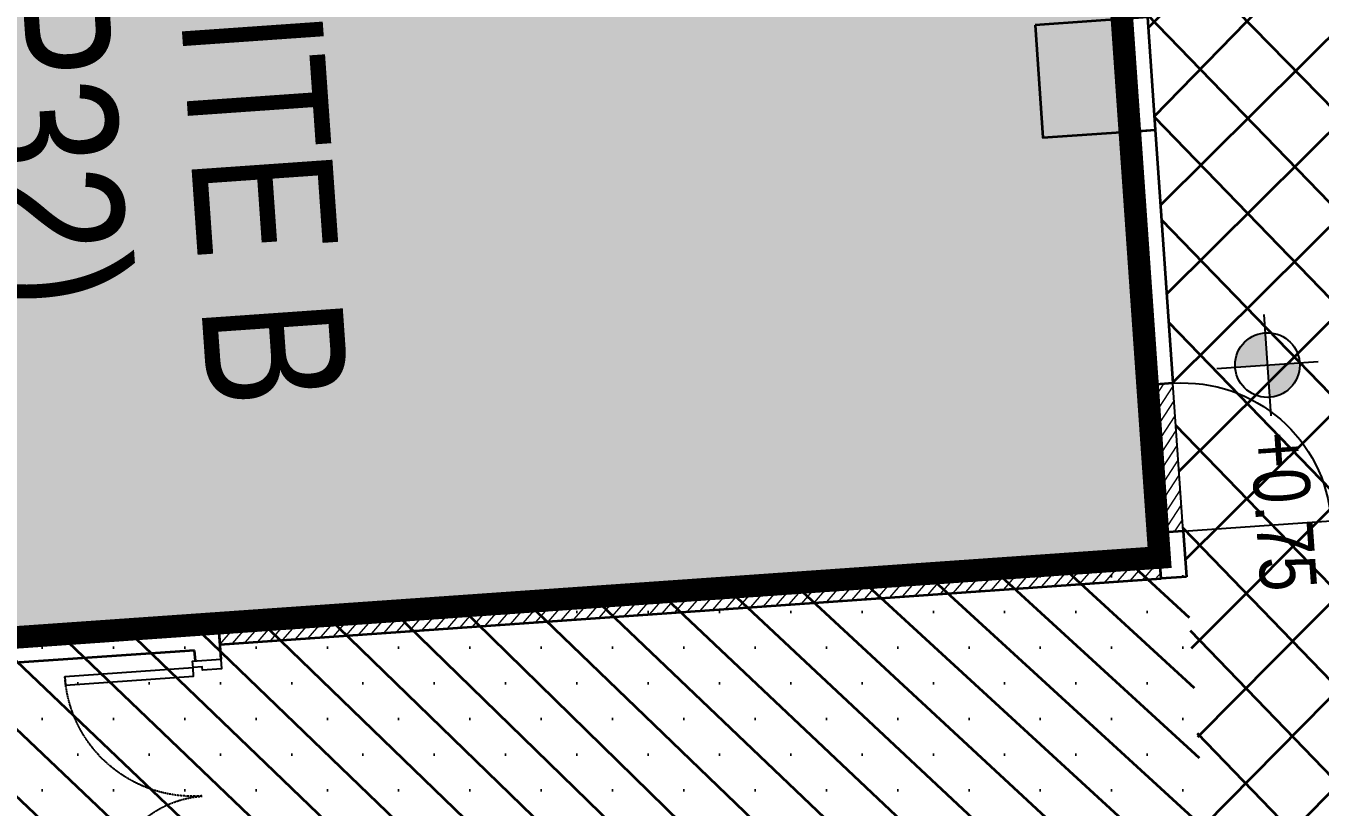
# Model space of a CAD drawing. Header units: millimetres. Extents: x 833941507 to 1669051331, y 817666127 to 1636299673.
# Drawn here: x 834599548 to 834608717, y 818042840 to 818048378 of the extents above; entities that cross this region are included whole.
import ezdxf

# ---------------------------------------------------------------- set-up
doc = ezdxf.new("R2010")
doc.units = ezdxf.units.MM
doc.header["$LTSCALE"] = 3
doc.linetypes.add('DASHED2', pattern=[0.375, 0.25, -0.125])
doc.linetypes.add('DIVIDE', pattern=[1.25, 0.5, -0.25, 0, -0.25, 0, -0.25])
for name, color, linetype in [('_DEVELOPMENT BOUNDARY', 96, 'DIVIDE'), ('_SUBLEASE LINE', 10, 'DIVIDE'), ('LB01__Road Marking$0$x_160725 LB01 interim layout$0$MVA813_KERB', 1, 'Continuous')]:
    doc.layers.add(name, color=color, linetype=linetype)
for name, color, linetype, lineweight in [('Hatch (CARR)', 252, 'Continuous', 35), ('Hatch (LTC&CB)', 252, 'Continuous', 35), ('HATCH-SUBLEASE', 241, 'Continuous', 5), ('UAJ-00ANNO', 7, 'Continuous', 5), ('UAJ-00ANNO-t', 7, 'Continuous', 5), ('UAJ-22INWA-bw', 3, 'Continuous', 35), ('UAJ-22INWA-h', 251, 'Continuous', 9), ('UAJ-22INWA-rc', 6, 'Continuous', 35), ('UAJ-23FLOR-h', 251, 'Continuous', 9), ('UAJ-28STRU', 6, 'Continuous', 35), ('UAJ-32INFR', 7, 'Continuous', 25), ('UAJ-32INFR-P32', 7, 'Continuous', 25)]:
    doc.layers.add(name, color=color, linetype=linetype, lineweight=lineweight)
doc.styles.add('3A35X-MAGP-P-B02-0$0$Kowloon_standard', font='arial.ttf', dxfattribs={"width": 0.8, "height": 2.5})
doc.styles.add('3A35X-MSFP-P-ISP2$0$STANDARD', font='arial.ttf', dxfattribs={"width": 0.8})

# ---------------------------------------------------------------- blocks, each defined once
blk = doc.blocks.new('LB01__Road Marking')
at = {"layer": 'LB01__Road Marking$0$x_160725 LB01 interim layout$0$MVA813_KERB', "flags": 128}
blk.add_lwpolyline([(834554838.4361799, 817955511.3338271), (834574986.2241066, 817957560.5136678, 0.3563744515932533), (834615371.7003447, 817996365.6766618, 0.04169303648494089), (834615631.260476, 818004019.2636256), (834613206.8980193, 818038698.7557492, 0.042087287536674), (834612600.1654978, 818043742.0608758, 0.1869385154229943), (834602671.9808671, 818058831.4647398, -0.0658783030555726), (834598355.6744728, 818062859.0198679, 0.1537534799220508), (834588286.534899, 818069416.5943232, 0.1537534799220508)], format="xyb", dxfattribs=at)
blk = doc.blocks.new('GBP-LTC-LB01')
at = {"layer": 'UAJ-22INWA-h', "ltscale": 10}
h = blk.add_hatch(dxfattribs=at)
h.set_pattern_fill('ANSI31', color=256, scale=20, angle=8, style=0)
h.set_pattern_definition([(56.99893451360125, (834532598.1193871, 817950622.8313509), (-53.25493791199942, 34.5855690713495), [])])
h.paths.add_polyline_path([(834607567.9407886, 818044784.0246162), (834607747.5061605, 818044796.5776129), (834607674.2784114, 818045844.0210221), (834607494.716643, 818045831.4682775)])
at = {"layer": 'UAJ-23FLOR-h'}
h = blk.add_hatch(dxfattribs=at)
h.set_pattern_fill('EARTH,_O', color=256, scale=180, angle=45.00000010501341)
h.set_pattern_definition([(45.00000010501341, (-1082349.699177861, 54794.90315568447), (-2.96267069188616e-06, 1616.446101792448), [1143, -1143]), (45.00000010501341, (-1082652.782822503, 55097.98679921505), (-2.96267069188616e-06, 1616.446101792448), [1143, -1143]), (45.00000010501341, (-1082955.866467144, 55401.07044274564), (-2.96267069188616e-06, 1616.446101792448), [1143, -1143]), (135.0000001050134, (-1082955.866467515, 55603.12620546969), (-1616.446101792448, -2.96267069188616e-06), [1143, -1143]), (135.0000001050134, (-1082652.782823984, 55906.20985011128), (-1616.446101792448, -2.96267069188616e-06), [1143, -1143]), (135.0000001050134, (-1082349.699180454, 56209.29349475286), (-1616.446101792448, -2.96267069188616e-06), [1143, -1143])])
h.paths.add_polyline_path([(834669469.2548146, 818015499.1701102), (834651080.8176275, 818014213.7929552), (834651091.333055, 818014066.030459), (834669479.7621983, 818015351.5226754)], flags=16)
edge = h.paths.add_edge_path()
edge.add_arc((834611763.613195, 818123015.0723449), 22001.28373588376, 94.00071865262937, 118.6886834190998)
edge.add_line((834601201.8916234, 818142315.5004095), (834593918.3367147, 818141228.3801512))
edge.add_arc((834611768.400262, 818123014.0298539), 25502.69251264854, 93.99715914630349, 134.4212748451599, ccw=False)
edge.add_line((834609990.6837641, 818148454.6872638), (834618164.3568528, 818149025.8389109))
edge.add_line((834618164.3568528, 818149025.8389109), (834618408.292444, 818145534.9100552))
edge.add_line((834618408.292444, 818145534.9100552), (834616365.4114578, 818145392.1596863))
edge.add_line((834616365.4114578, 818145392.1596863), (834616609.385029, 818141900.6873076))
edge.add_line((834616609.385029, 818141900.6873076), (834611621.5474902, 818141552.1522465))
edge.add_line((834611621.5474902, 818141552.1522465), (834611377.6128702, 818145043.0672039))
edge.add_line((834611377.6128702, 818145043.0672039), (834610228.6059371, 818144962.7428077))
h.paths.add_polyline_path([(834673232.9366938, 818197365.8783082), (834607546.4897544, 818192773.8917836), (834599172.4998745, 818174435.3001034), (834588349.0999149, 818152374.5000834), (834578621.5499489, 818133890.6500655), (834568418.2999822, 818115665.3000468), (834556456.700019, 818095618.300025), (834546606.4000474, 818080041.600007), (834532219.3000866, 818058623.7499806), (834523692.1501086, 818046595.7499651), (834515683.5001286, 818035708.4999502), (834508244.2001468, 818025929.8999366), (834500656.3001646, 818016266.0999228), (834489786.8001888, 818002934.0999027), (834483448.3002025, 817995421.2998908), (834478637.6002128, 817989841.6998823), (834458453.7502539, 817967379.2998452), (834441506.4997879, 817949096.357832), (834383075.7479855, 817886437.0757562), (834482026.687943, 817893354.5055006), (834551919.0356153, 817920008.6018127), (834634905.1297382, 817930637.1330649), (834634022.9972101, 817939309.3515325), (834633770.0685325, 817941795.8857912), (834633577.6912351, 817943687.0236263), (834508697.0405153, 817930983.6118022), (834507053.464672, 817930191.4384525), (834506409.4608335, 817939426.9553951), (834507656.9383341, 817945566.7269546), (834503417.0808368, 818006767.0327235), (834503064.3680854, 818011762.6720035), (834514052.9096247, 818025791.9353799), (834520784.6504849, 818034889.3491884), (834526318.8615147, 818042436.9444461), (834532381.6860782, 818050705.6283545), (834536345.7196504, 818056472.6778568), (834542258.4127678, 818065225.6191521), (834550405.86193, 818077286.9078631), (834561578.9964366, 818095001.9633045), (834574522.6610527, 818117080.0346472), (834587768.8781933, 818140310.2095475), (834609774.1305691, 818143594.9757913), (834610001.9653326, 818140335.8947712), (834634252.5395212, 818142031.4686226), (834636806.8958616, 818105492.469254), (834642791.4816118, 818105913.7478601), (834646278.5594581, 818056032.5832597), (834640293.170484, 818055614.1586573), (834643382.3380679, 818011424.9081372), (834641138.4146172, 818011267.9554363), (834645775.7848747, 817944927.8676329), (834639048.3570181, 817944243.5239328), (834640362.1165634, 817931328.1108725), (834651070.3910474, 817932706.91456), (834650587.6677916, 817936476.1291044), (834685105.7378002, 817940896.8578628), (834685588.4610578, 817937127.6433052), (834691373.7890701, 817937868.5701854)])
at = {"layer": 'UAJ-22INWA-bw', "lineweight": -3}
for p, q in [((834607747.502557, 818044796.5773611), (834607674.2784114, 818045844.0210222)), ((834607567.9407884, 818044784.0246156), (834607494.7166431, 818045831.4682775))]:
    blk.add_line(p, q, dxfattribs=at)
blk.add_blockref('LB01__Road Marking', (2.384185791015625e-07, 1.192092895507812e-07))
blk = doc.blocks.new('GBP-STR-B01-L1')
at = {"layer": 'UAJ-28STRU'}
blk.add_lwpolyline([(834606698.1559905, 818048383.7131237), (834606753.9459665, 818047585.6608202), (834607551.9982697, 818047641.4507966), (834607496.2082934, 818048439.5030998), (834606698.1559904, 818048383.7131236)], dxfattribs=at)
blk = doc.blocks.new('D1050')
at = {"layer": 'UAJ-32INFR'}
blk.add_line((1.192092895507812e-07, 2.384185791015625e-07), (2.384185791015625e-07, 1050.000000357628), dxfattribs=at)
blk.add_arc((1.192092895507812e-07, 2.384185791015625e-07), 1049.999999934207, 0, 90, dxfattribs=at)
blk = doc.blocks.new('DR1500MOE(BFA+TRS)')
at = {"layer": 'UAJ-32INFR'}
for points in [[(47.9999988079071, -3.802776336669922e-05), (47.99999940395355, 909.9999620914459), (107.9999995231628, 909.9999623298645), (108.0000032186508, -3.671646118164062e-05)], [(1679.999999284744, -3.683567047119141e-05), (1679.999997735023, 719.9999632835388), (1619.999997615814, 719.9999635219574), (1619.999995350838, -3.576278686523438e-05)], [(-9.334087371826172e-05, -199.9999995231628), (69.99990677833557, -200.0000499486923), (69.99996435642242, -65.00005006790161), (44.99996483325958, -65.00003564357758), (45.00000071525574, -3.552436828613281e-05), (0, 0)], [(1728.000091552734, -199.9999983310699), (1658.000091791153, -200.0000487565994), (1658.000033855438, -65.00004875659943), (1683.00003361702, -65.00003433227539), (1682.999997377396, -3.445148468017578e-05), (1727.999998211861, 1.430511474609375e-06)]]:
    blk.add_lwpolyline(points, close=True, dxfattribs=at)
at = {"layer": 'UAJ-32INFR', "linetype": 'DASHED2'}
for centre, radius, start, end in [((47.9999988079071, -3.790855407714844e-05), 910.0000000994866, 0, 89.99905743389463), ((1679.999999284744, -3.683567047119141e-05), 720.0000003963052, 90, 180)]:
    blk.add_arc(centre, radius, start, end, dxfattribs=at)
blk = doc.blocks.new('GBP-P32-LB01')
at = {"layer": 'UAJ-22INWA-h'}
h = blk.add_hatch(dxfattribs=at)
h.set_pattern_fill('ANSI31', color=256, scale=20)
h.set_pattern_definition([(48.99890852535997, (834614811.886264, 818015740.06928), (-47.92326472448614, 41.66066127831893), [])])
h.paths.add_polyline_path([(834600910.4232609, 818044143.1859853), (834600920.8838813, 818043993.5511783), (834607590.6060048, 818044459.8159057), (834607580.1453844, 818044609.4507127)])
at = {"layer": 'UAJ-22INWA-bw'}
for p, q in [((834607580.1453844, 818044609.4507127), (834600910.4232609, 818044143.1859853)), ((834607590.6060048, 818044459.8159057), (834607580.1453844, 818044609.4507127)), ((834600920.8838813, 818043993.5511783), (834607590.6060048, 818044459.8159057)), ((834600910.4232609, 818044143.1859853), (834600920.8838813, 818043993.5511783))]:
    blk.add_line(p, q, dxfattribs=at)
at = {"layer": 'UAJ-22INWA-rc'}
for p, q in [((834607369.1895363, 818047627.0859832), (834607548.7513044, 818047639.6387278)), ((834607494.7166431, 818045831.4682775), (834607369.1895363, 818047627.0859832)), ((834607548.7513044, 818047639.6387278), (834607674.2784114, 818045844.0210223)), ((834607674.2784114, 818045844.0210222), (834607494.716643, 818045831.4682776)), ((834607747.502557, 818044796.5773606), (834607567.9407884, 818044784.0246158)), ((834607590.605405, 818044459.8158637), (834607567.9407885, 818044784.024616)), ((834607747.502557, 818044796.5773606), (834607770.1671737, 818044472.3686084)), ((834607770.1671737, 818044472.3686084), (834607590.605405, 818044459.8158637)), ((834592696.469931, 818043568.9676538), (834600910.4232609, 818044143.1859853)), ((834600910.4232609, 818044143.1859853), (834600928.206309, 818043888.8069066)), ((834600743.4142374, 818043951.0714724), (834592888.5844438, 818043401.9586302)), ((834600748.644547, 818043876.2540781), (834600743.4142374, 818043951.0714724))]:
    blk.add_line(p, q, dxfattribs=at)
at = {"xscale": -1, "rotation": 93.99890852537067}
blk.add_blockref('DR1500MOE(BFA+TRS)', (834600728.6932402, 818043874.8593194), dxfattribs=at)
at = {"layer": 'UAJ-32INFR-P32', "xscale": -1, "rotation": 273.9989085270483}
blk.add_blockref('D1050', (834607747.5025572, 818044796.5773609), dxfattribs=at)

msp = doc.modelspace()

# ---------------------------------------------------------------- hatches: boundary and pattern name
h = msp.add_hatch(color=256)
h.dxf.hatch_style = 1
h.paths.add_polyline_path([(834608343.9915488, 818045973.2592618), (834608328.015312, 818046201.7926494, 0.4142135623730951), (834608115.4581612, 818045957.283025)])
h = msp.add_hatch(color=256)
h.dxf.hatch_style = 1
h.paths.add_polyline_path([(834608572.5249363, 818045989.2354987), (834608343.9915488, 818045973.2592618), (834608359.9677856, 818045744.7258743, 0.4142135623730951)])
at = {"layer": 'Hatch (CARR)'}
h = msp.add_hatch(dxfattribs=at)
h.set_pattern_fill('ANSI36', color=256, scale=150, angle=90)
h.set_pattern_definition([(135, (-187022.2791678905, -52565.43556797504), (-926.0889124852565, 252.5697034050701), [1190.625, -238.125, 0, -238.125])])
edge = h.paths.add_edge_path()
edge.add_line((834611924.5285674, 818109421.9795382), (834607685.9333189, 818109069.0317029))
edge.add_line((834607685.9333189, 818109069.0317029), (834607665.2085136, 818107991.0627096))
edge.add_arc((834589039.2587397, 818108445.5984795), 18631.49504860748, 309.865898157549, 358.6020678849919, ccw=False)
edge.add_arc((834615999.1085237, 818076947.9305882), 22831.05689388325, 131.1287194590977, 153.7989258374957)
edge.add_arc((834586528.4374498, 818091417.1166068), 10000.0226383043, 275.0745481675095, 333.9678967565785, ccw=False)
edge.add_line((834587412.9577368, 818081456.2895012), (834588264.1163628, 818069423.8069654))
edge.add_arc((834582903.8927284, 818050145.0407581), 20010.06806292654, 39.44810754976709, 74.46206477656318, ccw=False)
edge.add_arc((834615731.5683885, 818077154.0027018), 22500.40496489586, 219.4438065653649, 234.5202163538755)
edge.add_arc((834588161.6360995, 818038473.4132097), 25000.00734784145, 12.1660642206499, 54.520360264797375, ccw=False)
edge.add_arc((834582999.1828797, 818037622.7792686), 30226.87180901134, 2.0399708739242897, 11.679977439033507, ccw=False)
edge.add_line((834613206.8980196, 818038698.7557493), (834615631.2604762, 818004019.2636257))
edge.add_arc((834569688.7781495, 818001746.1404777), 45998.68227666659, -6.715735871121581, 2.8325470116383826, ccw=False)
edge.add_arc((834571414.0748671, 818001695.7862222), 44279.59500290213, 274.6272267813296, 353.08790164783454, ccw=False)
edge.add_line((834574986.2241068, 817957560.5136681), (834554838.43618, 817955511.3338273))
edge.add_line((834554838.43618, 817955511.3338273), (834555086.0693473, 817951969.0996875))
edge.add_line((834555086.0693473, 817951969.0996875), (834553985.1375787, 817951373.9306439))
edge.add_line((834553985.1375787, 817951373.9306439), (834556566.8998852, 817951132.0247827))
edge.add_line((834556566.8998852, 817951132.0247827), (834554870.825874, 817950512.5267926))
edge.add_line((834554870.825874, 817950512.5267926), (834555242.2592868, 817945199.3269953))
edge.add_line((834555242.2592868, 817945199.3269953), (834580663.5774826, 817947785.2363821))
edge.add_arc((834575886.0608323, 817997961.0018529), 50402.69939119431, 275.4390559034364, 360.000000000271)
edge.add_arc((834575886.0608389, 817997961.0018531), 50402.69938445091, 0, 6.033545123572209)
edge.add_line((834626009.5557979, 818003258.8654163), (834625320.0035809, 818013122.6238494))
edge.add_arc((834725073.7348828, 818020096.2917871), 99997.19472644464, 179.2295533322738, 183.9989754623971, ccw=False)
edge.add_line((834625085.5806298, 818021440.8966492), (834625236.697649, 818032677.8772377))
edge.add_arc((834627922.0571212, 818032658.0033417), 2685.43301283759, 108.9811807542396, 179.5759712670284, ccw=False)
edge.add_arc((834628204.4121966, 818032510.4798577), 2924.98455717082, 77.00889104197461, 113.27543302077399, ccw=False)
edge.add_line((834628861.9482889, 818035360.5993196), (834628476.3411659, 818040874.2326924))
edge.add_arc((834628077.503284, 818035877.398655), 5012.726010108237, 85.43643376848652, 98.7312967742884)
edge.add_arc((834628036.8578303, 818036256.3859787), 4631.993233472201, 98.94598531661237, 115.2556639829105)
edge.add_arc((834625847.2461665, 818040897.8163618), 499.9922731250711, 179.2291312922244, 295.2567071070752, ccw=False)
edge.add_line((834625347.2991458, 818040904.5431534), (834625429.5189184, 818047019.1146282))
edge.add_arc((834645427.711174, 818046750.2094804), 20000.00008677739, 165.3450134809267, 179.2296202883739, ccw=False)
edge.add_line((834626078.3747905, 818051810.1684713), (834626528.5514432, 818053531.6862797))
edge.add_arc((834626915.5387123, 818053430.4891769), 400.0000000177168, 10.695152377167176, 165.3453209340456, ccw=False)
edge.add_arc((834673015.6694742, 818062137.1754668), 46515.11955036519, 190.6951714240863, 201.3939059048265)
edge.add_line((834629705.6919295, 818045169.4946631), (834632608.6630743, 818049408.1890775))
edge.add_arc((834657538.9597654, 818054466.6885248), 25438.31971198219, 165.4360592545937, 191.4699240814062, ccw=False)
edge.add_arc((834645834.1093973, 818057254.4316806), 13410.80803601128, 134.7551571944779, 164.3886809634555, ccw=False)
edge.add_arc((834654069.5153738, 818049100.0720308), 25000.00000381124, 110.94916711504649, 134.9999999998068, ccw=False)
edge.add_line((834645131.0269992, 818072447.5221221), (834644597.6069973, 818080086.5705675))
edge.add_arc((834649926.7819381, 818053872.7880319), 26750.00000693784, 101.4914377666272, 112.9600991647533)
edge.add_arc((834639130.3294133, 818079447.9432485), 1011.218991569462, 186.4126899392967, 290.9488293182595, ccw=False)
edge.add_arc((834615732.2898611, 818077144.808664), 22500.00000909457, 5.586125076769975, 15.96051403662737)
edge.add_arc((834638326.3981731, 818083606.7178259), 1000.000000096708, 72.18054130292307, 195.9605569039716, ccw=False)
edge.add_arc((834652938.8698812, 818129065.9101906), 46749.99999867704, 252.1804366808144, 259.4591757909558)
edge.add_line((834644386.6088485, 818083104.8252262), (834643939.7361603, 818089497.1383101))
edge.add_arc((834650687.7391248, 818128671.741111), 39751.5414622157, 240.552645855678, 260.2264546383112, ccw=False)
edge.add_arc((834638496.4009235, 818107130.2430995), 14999.50979187298, 192.8811278257501, 240.6519724401148, ccw=False)
edge.add_line((834623874.3586586, 818103786.4168482), (834622817.4273343, 818108620.3345392))
edge.add_arc((834642767.1082911, 818112268.769777), 20280.55349256432, 185.5442359270914, 190.3638307884426, ccw=False)
edge.add_line((834622581.4291993, 818110309.3796762), (834612780.934843, 818109493.2924905))
edge.add_arc((834641861.4179806, 818113470.7547268), 29351.23004846225, 187.7882635547602, 192.6445844580893)
edge.add_line((834613222.0515536, 818107045.6947254), (834612137.9938439, 818106966.7564445))
edge.add_arc((834678301.9925529, 818113956.1661862), 66532.14691934951, 183.9077542116084, 186.0302271486492, ccw=False)
edge = h.paths.add_edge_path(flags=16)
edge.add_arc((834615731.2891132, 818077153.7044541), 12500, 0, 180)
edge.add_arc((834615731.2891132, 818077153.7044541), 12500, 180, 360)
edge = h.paths.add_edge_path(flags=16)
edge.add_line((834611868.9525105, 818104450.8138934), (834613972.7539883, 818104597.8847685))
edge.add_line((834613972.7539883, 818104597.8847685), (834614793.1774402, 818100839.5302539))
edge.add_arc((834613826.0732937, 818100578.154647), 1001.802195056169, -85.30379685559512, 15.123792415676405, ccw=False)
edge.add_arc((834619584.2630095, 818044960.8780395), 54912.98870505806, 95.93306834801301, 97.32695457863969)
edge.add_arc((834612511.2219769, 818100425.7467451), 1002.709727811401, 172.2733697093307, 273.99854999629923, ccw=False)
edge.add_arc((834561933.955179, 818106999.5461824), 49999.99994777545, 352.6009145688089, 357.078101614923)
edge = h.paths.add_edge_path(flags=16)
edge.add_line((834620090.9091382, 818049922.9776292), (834618289.6580604, 818049797.0548971))
edge.add_arc((834580970.7048192, 818042316.7731427), 38061.25176798405, 11.33427539532187, 15.91795170803397)
edge.add_arc((834591802.8816204, 818043743.072171), 27300.13400988516, 19.27623700822855, 22.15258949295576)
edge.add_arc((834617550.8908839, 818054225.7946192), 499.9999998739989, 94.53759005294211, 202.1525944576026, ccw=False)
edge.add_arc((834615731.2890984, 818077153.7045648), 22500.00011170959, 274.5375897114041, 280.0526075713317)
edge.add_arc((834619745.9927177, 818054506.8027898), 500.0000004199199, -8.861719909792726, 100.05260729722511, ccw=False)
edge.add_arc((834638671.9807276, 818051564.0583891), 18653.40096255677, 171.1626590973889, 185.0472684119796)
edge = h.paths.add_edge_path(flags=16)
edge.add_line((834620198.0613732, 818047424.3669351), (834618701.7133052, 818047319.7607301))
edge.add_line((834618701.7133052, 818047319.7607301), (834619053.6485708, 818042377.7867736))
edge.add_line((834619053.6485708, 818042377.7867736), (834619277.5450168, 818039251.2414795))
edge.add_line((834619277.5450168, 818039251.2414795), (834621789.2390194, 818004177.3258013))
edge.add_arc((834571670.8950224, 818002621.7047793), 50142.48061041492, -82.8094267226162, 1.7778303358081757, ccw=False)
edge.add_line((834577947.2294141, 817952873.5793033), (834554875.8287184, 817950440.9631954))
edge.add_line((834554875.8287184, 817950440.9631954), (834554896.5956267, 817950143.9012471))
edge.add_line((834554896.5956267, 817950143.9012471), (834580030.4609287, 817952804.2608175))
edge.add_arc((834573485.4272178, 818001019.3171521), 48657.26177690306, 277.7304593452858, 360.0000000001403)
edge.add_line((834622142.6889946, 818001019.3171523), (834619659.9161898, 818038109.1768906))
edge.add_arc((834783609.8433712, 818029932.1045521), 164153.7180048101, 174.3889035222556, 177.144714625774, ccw=False)
edge.add_arc((834619491.2976546, 818046225.8154538), 789.836621362968, 342.0455665106547, 367.1703407386046)
edge.add_line((834620274.9573171, 818046324.4025819), (834620198.0613732, 818047424.3669351))
h = msp.add_hatch(dxfattribs=at)
h.set_pattern_fill('ANSI37', color=10, scale=150)
h.set_pattern_definition([(45, (0, 0), (-336.7596045400932, 336.7596045400933), []), (135, (0, 0), (-336.7596045400933, -336.7596045400932), [])])
edge = h.paths.add_edge_path()
edge.add_line((834608124.671745, 818053522.584052), (834606147.8006183, 818052086.920607))
edge.add_line((834606147.8006183, 818052086.920607), (834607353.9708707, 818050426.0556239))
edge.add_line((834607353.9708707, 818050426.0556239), (834609862.8640264, 818014620.6303221))
edge.add_line((834609862.8640264, 818014620.6303221), (834609379.0848209, 818014586.8104454))
edge.add_line((834609379.0848209, 818014586.8104454), (834610086.2469822, 818004483.1044393))
edge.add_line((834610086.2469822, 818004483.1044393), (834610539.2676202, 818004514.774056))
edge.add_line((834610539.2676202, 818004514.774056), (834610706.6375477, 818002120.6171465))
edge.add_line((834610706.6375477, 818002120.6171465), (834610557.7650523, 818002110.2141044))
edge.add_line((834610557.7650523, 818002110.2141044), (834610834.5575806, 817998139.8505207))
edge.add_line((834610834.5575806, 817998139.8505207), (834610486.9929295, 817998114.176019))
edge.add_arc((834520229.5268736, 818026403.0349548), 94586.83692098374, 332.7181105747035, 342.5977551661171, ccw=False)
edge.add_arc((834534026.4966587, 818020533.459991), 79641.88308864553, 325.38153982717296, 331.92137134015815, ccw=False)
edge.add_arc((834533795.7193296, 818020683.0610924), 79916.79218988569, 321.038339138599, 325.38726958418044, ccw=False)
edge.add_line((834595936.3711736, 817970431.3639835), (834591911.2680118, 817966463.9907705))
edge.add_arc((834580976.5874835, 817976781.7257174), 15034.05775869244, 287.2472669092343, 316.6627970408202, ccw=False)
edge.add_arc((834571080.2894622, 818003714.996955), 43715.04096115561, 276.73322037362084, 289.1686613708379, ccw=False)
edge.add_line((834576205.7277516, 817960301.4657859), (834554660.6036475, 817958055.2087778))
edge.add_line((834554660.6036475, 817958055.2087778), (834554838.4361801, 817955511.3338273))
edge.add_line((834554838.4361801, 817955511.3338273), (834574986.2241068, 817957560.5136682))
edge.add_arc((834571414.0748671, 818001695.7862223), 44279.59500291648, 274.6272267813296, 353.0879016476814)
edge.add_line((834615371.8436558, 817996366.8935848), (834612824.4225088, 818001153.5845312))
edge.add_line((834612824.4225088, 818001153.5845312), (834610209.1307583, 818038562.0836532))
edge.add_line((834610209.1307583, 818038562.0836532), (834612600.2923856, 818043741.447003))
edge.add_arc((834588170.0277095, 818038475.5326903), 24991.35221817287, 12.1639316014864, 16.09475798996726)
edge.add_line((834612181.8319253, 818045403.8040472), (834610162.7142506, 818046731.9059234))
edge.add_arc((834588161.6365772, 818038473.4204019), 23500.00004032639, 20.57449408282785, 27.03290400688087)
edge.add_line((834609094.1595793, 818049154.2201222), (834610023.4877353, 818050600.2281411))
edge.add_arc((834588161.6905954, 818038473.4722118), 24999.92767098503, 29.01716620943613, 37.01084760646476)
h = msp.add_hatch(dxfattribs=at)
h.set_pattern_fill('GOST_GLASS', color=256, scale=75, angle=90)
h.set_pattern_definition([(135, (0, 0), (1.055814040081066e-13, 636.3961030678928), [375, -525]), (135, (9.742004054877237e-15, 159.099), (1.055814040081066e-13, 636.3961030678928), [150, -750]), (135, (-159.099, 9.742004054877237e-15), (1.055814040081066e-13, 636.3961030678928), [150, -750])])
edge = h.paths.add_edge_path()
edge.add_line((834620198.0613734, 818047424.3669351), (834618701.7133054, 818047319.7607301))
edge.add_line((834618701.7133054, 818047319.7607301), (834619053.6485709, 818042377.7867736))
edge.add_line((834619053.6485709, 818042377.7867736), (834619277.5450169, 818039251.2414795))
edge.add_line((834619277.5450169, 818039251.2414795), (834621789.2390195, 818004177.3258013))
edge.add_arc((834571670.8950229, 818002621.7047789), 50142.48061006855, -82.80942672297039, 1.7778303362292718, ccw=False)
edge.add_line((834577947.2294142, 817952873.5793033), (834554875.8287185, 817950440.9631954))
edge.add_line((834554875.8287185, 817950440.9631954), (834554896.5956268, 817950143.9012471))
edge.add_line((834554896.5956268, 817950143.9012471), (834580030.4609288, 817952804.2608175))
edge.add_arc((834573485.427218, 818001019.3171521), 48657.26177690306, 277.7304593452858, 360.0000000001403)
edge.add_line((834622142.6889948, 818001019.3171523), (834619659.9161899, 818038109.1768906))
edge.add_arc((834783609.8433713, 818029932.1045521), 164153.7180048101, 174.3889035222556, 177.144714625774, ccw=False)
edge.add_arc((834619491.2976552, 818046225.8154538), 789.8366209093518, 342.0455664999918, 367.1703407429223)
edge.add_line((834620274.9573172, 818046324.4025819), (834620198.0613734, 818047424.3669351))
h = msp.add_hatch(dxfattribs=at)
h.set_pattern_fill('SACNCR', color=130, scale=150, angle=90)
h.set_pattern_definition([(135, (0, 0), (-252.56970340507, -252.5697034050699), []), (135, (1.546545210303235e-14, 252.57), (-252.56970340507, -252.5697034050699), [0, -357.1875])])
h.paths.add_polyline_path([(834598650.9220726, 818032958.3833336), (834598498.8943872, 818035133.0758576), (834599172.2510215, 818035180.1486504), (834598952.9266796, 818038317.4917307), (834599052.6832137, 818038324.4654775), (834598892.2870145, 818040618.8658478), (834600318.7821287, 818040718.588819), (834600233.0050365, 818041945.5942861), (834604732.0248953, 818042260.1102777), (834604744.57764, 818042080.5485094), (834607921.823372, 818042302.6623527), (834607759.6837559, 818044622.0018218), (834592696.469931, 818043568.9676538), (834593066.3925757, 818038276.880899), (834593415.5750943, 818038301.2914349), (834593812.7299885, 818032620.1566002)])
at = {"layer": 'Hatch (LTC&CB)'}
h = msp.add_hatch(dxfattribs=at)
h.set_pattern_fill('ANSI38', color=256, scale=100)
h.set_pattern_definition([(318.9998376927443, (834479093.7342951, 818230174.1493032), (208.2994204990571, 239.6197016519238), []), (48.99983769274426, (834479093.7342951, 818230174.1493032), (176.9791393461904, 687.5388238029047), [793.75, -476.25])])
edge = h.paths.add_edge_path()
edge.add_line((834601196.1932279, 818142314.5248821), (834603754.2640262, 818142696.3710381))
edge.add_line((834603754.2640262, 818142696.3710381), (834603901.899728, 818141707.3292294))
edge.add_line((834603901.899728, 818141707.3292294), (834603810.4683098, 818141693.6886882))
edge.add_arc((834611763.2944388, 818123016.3620529), 20299.99935169609, 113.0643579575305, 141.3575808429331)
edge.add_line((834595907.8101043, 818135692.8596053), (834595395.44903, 818135656.8608108))
edge.add_line((834595395.44903, 818135656.8608108), (834583111.7173193, 818114341.0318873))
edge.add_line((834583111.7173193, 818114341.0318873), (834578121.5842528, 818106513.8910732))
edge.add_line((834578121.5842528, 818106513.8910732), (834575731.6542978, 818102809.499759))
edge.add_line((834575731.6542978, 818102809.499759), (834574387.4489166, 818100725.9814435))
edge.add_line((834574387.4489166, 818100725.9814435), (834573113.9765022, 818098752.0992287))
edge.add_line((834573113.9765022, 818098752.0992287), (834573145.2547638, 818098730.6477773))
edge.add_line((834573145.2547638, 818098730.6477773), (834569989.114683, 818093770.2015171))
edge.add_line((834569989.114683, 818093770.2015171), (834566534.9997851, 818088385.676982))
edge.add_line((834566534.9997851, 818088385.676982), (834566514.0877519, 818088398.2967066))
edge.add_line((834566514.0877519, 818088398.2967066), (834558743.6087797, 818076256.6317656))
edge.add_line((834558743.6087797, 818076256.6317656), (834557653.4005865, 818074495.7072132))
edge.add_line((834557653.4005865, 818074495.7072132), (834553498.9169745, 818068288.5571573))
edge.add_line((834553498.9169745, 818068288.5571573), (834548580.861871, 818060932.1282293))
edge.add_line((834548580.861871, 818060932.1282293), (834544328.2635252, 818054726.3367485))
edge.add_line((834544328.2635252, 818054726.3367485), (834544332.1488035, 818054704.6644962))
edge.add_line((834544332.1488035, 818054704.6644962), (834540324.5978602, 818048716.6949816))
edge.add_line((834540324.5978602, 818048716.6949816), (834541041.3244038, 818048232.540333))
edge.add_line((834541041.3244038, 818048232.540333), (834540089.7288045, 818046823.8296406))
edge.add_line((834540089.7288045, 818046823.8296406), (834539737.5511322, 818047061.7285419))
edge.add_line((834539737.5511322, 818047061.7285419), (834533115.7546033, 818038377.7374016))
edge.add_line((834533115.7546033, 818038377.7374016), (834515220.9619001, 818015146.6305978))
edge.add_arc((834538026.0069846, 818000636.2612507), 27029.99999804167, 147.5322628657497, 176.1870880981713)
edge.add_line((834511055.837681, 818002433.7226919), (834511444.9861017, 817996891.2334589))
edge.add_line((834511444.9861017, 817996891.2334589), (834511474.1084727, 817996474.6528435))
edge.add_line((834511474.1084727, 817996474.6528435), (834508641.2167096, 817996276.6106825))
edge.add_line((834508641.2167096, 817996276.6106825), (834508910.6816144, 817992422.053122))
edge.add_line((834508910.6816144, 817992422.053122), (834511353.3752296, 817992955.9577066))
edge.add_line((834511353.3752296, 817992955.9577066), (834513357.6638721, 817964213.0085849))
edge.add_line((834513357.6638721, 817964213.0085849), (834513308.9477361, 817964209.6026397))
edge.add_line((834513308.9477361, 817964209.6026397), (834513879.4049544, 817955918.7523347))
edge.add_line((834513879.4049544, 817955918.7523347), (834514876.6139696, 817955988.4575205))
edge.add_line((834514876.6139696, 817955988.4575205), (834515053.0661077, 817953464.409199))
edge.add_arc((834528221.0653924, 817954382.9922421), 13199.99999874826, 183.9904169536054, 259.8372334186261)
edge.add_line((834525891.9897077, 817941390.0939349), (834525974.5254321, 817940578.7091386))
edge.add_line((834525974.5254321, 817940578.7091386), (834555356.336757, 817943567.4939791))
edge.add_line((834555356.336757, 817943567.4939791), (834594711.6949315, 817947570.8029128))
edge.add_line((834594711.6949315, 817947570.8029128), (834594754.1988673, 817947152.9591447))
edge.add_line((834594754.1988673, 817947152.9591447), (834616096.9028597, 817949323.9834652))
edge.add_line((834616096.9028597, 817949323.9834652), (834631854.2065201, 817950926.8492302))
edge.add_line((834631854.2065201, 817950926.8492302), (834631836.7081357, 817951177.1563083))
edge.add_line((834631836.7081357, 817951177.1563083), (834639760.382062, 817951731.0818821))
edge.add_line((834639760.382062, 817951731.0818821), (834640506.9704407, 817944391.5874598))
edge.add_line((834640506.9704407, 817944391.5874598), (834508703.5709968, 817930984.2761916))
edge.add_line((834508703.5709968, 817930984.2761916), (834508663.5146245, 817930982.1632618))
edge.add_line((834508663.5146245, 817930982.1632618), (834507053.4646711, 817930191.4384522))
edge.add_line((834507053.4646711, 817930191.4384522), (834506409.4608326, 817939426.9553951))
edge.add_line((834506409.4608326, 817939426.9553951), (834507674.9508276, 817945699.3234407))
edge.add_line((834507674.9508276, 817945699.3234407), (834503067.5031257, 818011766.6800821))
edge.add_line((834503067.5031257, 818011766.6800821), (834515005.9420724, 818027008.3036696))
edge.add_line((834515005.9420724, 818027008.3036696), (834526318.8603592, 818042436.9452374))
edge.add_line((834526318.8603592, 818042436.9452374), (834533248.4343333, 818051887.545926))
edge.add_line((834533248.4343333, 818051887.545926), (834545204.9352987, 818069586.3738981))
edge.add_line((834545204.9352987, 818069586.3738981), (834551695.4067936, 818079200.6226892))
edge.add_line((834551695.4067936, 818079200.6226892), (834551700.6621838, 818079300.5666262))
edge.add_line((834551700.6621838, 818079300.5666262), (834554860.111537, 818084257.5104706))
edge.add_line((834554860.111537, 818084257.5104706), (834556162.9385583, 818086301.5433419))
edge.add_line((834556162.9385583, 818086301.5433419), (834561579.1108731, 818095002.152886))
edge.add_line((834561579.1108731, 818095002.152886), (834564610.1881032, 818100023.5882319))
edge.add_line((834564610.1881032, 818100023.5882319), (834566711.8413072, 818103505.2825594))
edge.add_line((834566711.8413072, 818103505.2825594), (834567220.9571147, 818104369.6755948))
edge.add_line((834567220.9571147, 818104369.6755948), (834571219.8492384, 818111331.3275263))
edge.add_line((834571219.8492384, 818111331.3275263), (834579233.5847297, 818125278.3035975))
edge.add_line((834579233.5847297, 818125278.3035975), (834584805.1873057, 818135090.7915635))
edge.add_line((834584805.1873057, 818135090.7915635), (834587768.4359322, 818140310.1481816))
edge.add_line((834587768.4359322, 818140310.1481816), (834593953.3663634, 818141233.3798261))
edge.add_arc((834611682.4142298, 818123278.8372545), 25232.61257183928, 93.84603158733529, 134.6379365759465, ccw=False)
edge.add_line((834609989.9237372, 818148454.6235011), (834618164.07139, 818149025.8201461))
edge.add_line((834618164.07139, 818149025.8201461), (834618408.0113981, 818145534.900405))
edge.add_line((834618408.0113981, 818145534.900405), (834616365.1302586, 818145392.1522276))
edge.add_line((834616365.1302586, 818145392.1522276), (834616609.1098313, 818141900.6663029))
edge.add_line((834616609.1098313, 818141900.6663029), (834611621.272795, 818141552.1240568))
edge.add_line((834611621.272795, 818141552.1240568), (834611377.3331451, 818145043.038663))
edge.add_arc((834611845.1982398, 818122938.1113777), 22109.8780646978, 91.21252121934131, 118.7925777614652)
at = {"layer": 'HATCH-SUBLEASE'}
h = msp.add_hatch(color=256, dxfattribs=at)
h.dxf.hatch_style = 1
h.paths.add_polyline_path([(834607580.1453844, 818044609.4507127), (834607191.4175785, 818050170.0395701), (834604758.7186643, 818049999.9752581), (834604664.5732406, 818051346.6885328), (834596221.4868865, 818050756.452048), (834594201.1644876, 818048661.4482782), (834592451.1363757, 818048510.4794164), (834592796.226469, 818043575.9414008)])

# ---------------------------------------------------------------- linework, layer by layer
for p, q in [((834608318.8860588, 818046332.3827982), (834608369.0970387, 818045614.1357255)), ((834607984.8680124, 818045948.1537719), (834608703.1150851, 818045998.3647518))]:
    msp.add_line(p, q)
msp.add_circle((834608343.9915488, 818045973.2592618), 229.0911376816071)
at = {"layer": '_DEVELOPMENT BOUNDARY', "const_width": 160}
msp.add_lwpolyline([(834607580.1453844, 818044609.4507127), (834607369.1895365, 818047627.0859833), (834607191.4175785, 818050170.0395701), (834604758.7186643, 818049999.9752581), (834604664.5732406, 818051346.6885328), (834596221.4868865, 818050756.452048), (834594201.1644876, 818048661.4482782), (834592451.1363757, 818048510.4794164), (834592796.226469, 818043575.9414008)], close=True, dxfattribs=at)
at = {"layer": '_SUBLEASE LINE', "const_width": 160}
msp.add_lwpolyline([(834607580.1453844, 818044609.4507127), (834607191.4175785, 818050170.0395701), (834604758.7186643, 818049999.9752581), (834604664.5732406, 818051346.6885328), (834596221.4868865, 818050756.452048), (834594201.1644876, 818048661.4482782), (834592451.1363757, 818048510.4794164), (834592796.226469, 818043575.9414008)], close=True, dxfattribs=at)

# ---------------------------------------------------------------- block references
for name in ['GBP-STR-B01-L1', 'GBP-LTC-LB01', 'GBP-P32-LB01']:
    msp.add_blockref(name, (0, 0))

# ---------------------------------------------------------------- texts
at = {"layer": 'UAJ-00ANNO', "style": '3A35X-MSFP-P-ISP2$0$STANDARD', "width": 0.8}
for s, p in [('SITE B', (834600594.2474182, 818049184.6989124)), ('(P32)', (834599097.8992747, 818049080.0937827))]:
    msp.add_text(s, height=999.9999999999999, rotation=273.9986849475544, dxfattribs=at).set_placement(p)
at = {"layer": 'UAJ-00ANNO-t', "style": '3A35X-MAGP-P-B02-0$0$Kowloon_standard', "width": 0.8}
msp.add_text('+0.75', height=400, rotation=273.9989090387548, dxfattribs=at).set_placement((834608219.609072, 818045487.6754321))

doc.saveas('drawing.dxf')
